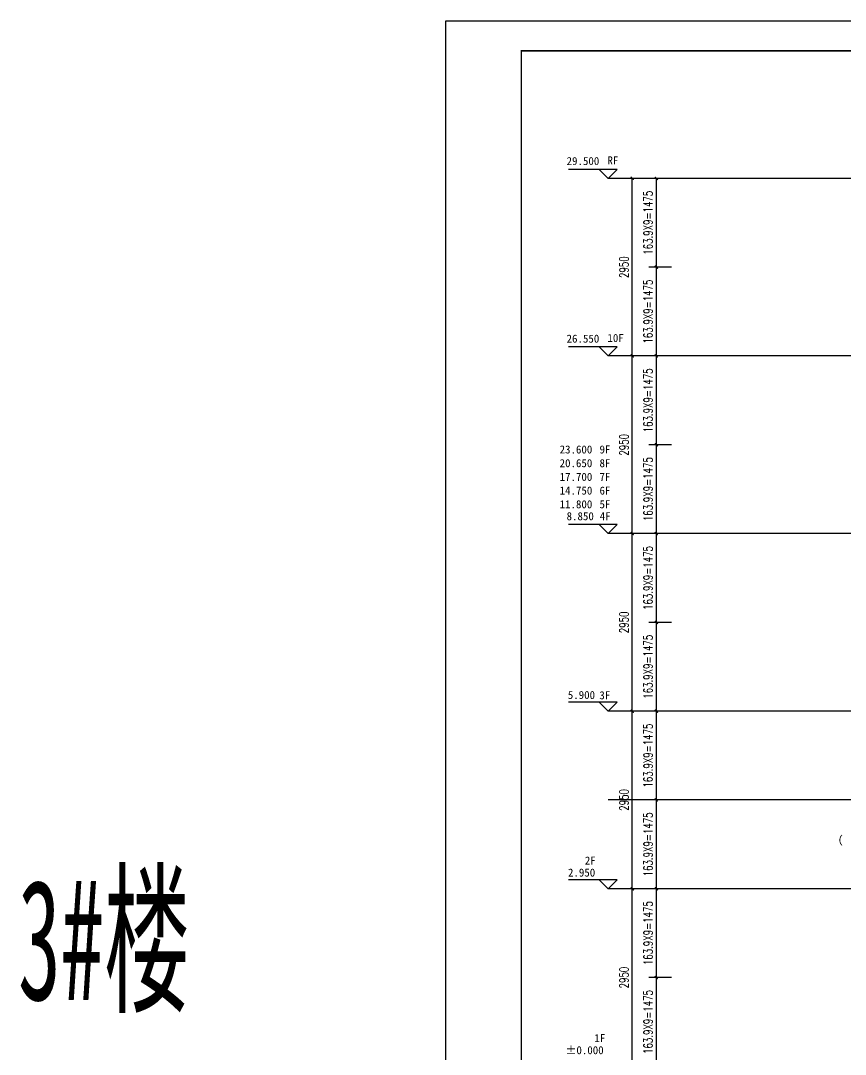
# Model space of a CAD drawing. Extents: x 1045983 to 1134482, y -686883 to -657183.
# Drawn here: x 1045983 to 1059673, y -674352 to -657183 of the extents above; entities that cross this region are included whole.
import ezdxf

# ---------------------------------------------------------------- set-up
doc = ezdxf.new("R2010")
doc.units = 0
doc.header["$LTSCALE"] = 1000
doc.header["$MEASUREMENT"] = 0
doc.layers.get('0').update_dxf_attribs({"linetype": 'CONTINUOUS'})
doc.layers.get('Defpoints').update_dxf_attribs({"linetype": 'CONTINUOUS'})
for name, color, linetype in [('3#-夹层$0$A-ANNO-LEVL', 3, 'CONTINUOUS'), ('3#-夹层$0$A-ANNO-TEXT', 7, 'CONTINUOUS'), ('A-ANNO-DIMS', 3, 'CONTINUOUS'), ('A-ANNO-TEXT', 7, 'CONTINUOUS'), ('PUB_TEXT', 7, 'CONTINUOUS'), ('S-ANNO-DOTE', 230, 'CONTINUOUS'), ('S-ANNO-TTLB', 7, 'CONTINUOUS'), ('S_A平-楼梯', 51, 'CONTINUOUS')]:
    doc.layers.add(name, color=color, linetype=linetype)
doc.styles.add('3#-夹层$0$_TCH_DIM', font='')
doc.styles.add('_TCH_DIM_T3', font='SIMPLEX', dxfattribs={"width": 0.705882, "bigfont": 'GBCBIG'})
doc.styles.get("Standard").update_dxf_attribs({"font": ''})
doc.styles.get('3#-夹层$0$_TCH_DIM').set_extended_font_data('SimSun')
doc.styles.get('Standard').set_extended_font_data('NSimSun')
doc.dimstyles.new('_TCH_ARCH&&50', dxfattribs={"dimtxt": 148.75, "dimasz": 50, "dimexe": 125, "dimexo": 150, "dimgap": 63.125, "dimtad": 1, "dimdec": 0, "dimzin": 0, "dimdsep": 46, "dimtxsty": '_TCH_DIM_T3', "dimblk": 'ARCHTICK', "dimcen": 0.09, "dimclrt": 7, "dimazin": 2, "dimtfac": 1, "dimtdec": 0, "dimtix": 1, "dimtmove": 2, "dimatfit": 3, "dimfxl": 1, "dimtolj": 1, "dimtzin": 0, "dimarcsym": 0})

# ---------------------------------------------------------------- blocks, each defined once
blk = doc.blocks.new('_ArchTick')
at = {"color": 0, "linetype": 'ByBlock', "const_width": 0.4}
blk.add_lwpolyline([(-0.5, -0.5), (0.5, 0.5)], dxfattribs=at)
blk = doc.blocks.new('*D483')
at = {"layer": 'A-ANNO-DIMS', "color": 0, "lineweight": -2, "transparency": 16777216}
for p, q in [((1032498, -701977), (1032123, -701977)), ((1032248, -704927), (1032248, -701977)), ((1032498, -704927), (1032123, -704927))]:
    blk.add_line(p, q, dxfattribs=at)
at = {"layer": 'Defpoints', "color": 0, "transparency": 16777216}
for p in [(1032248, -701977), (1032648, -701977), (1032648, -704927)]:
    blk.add_point(p, dxfattribs=at)
at = {"layer": 'A-ANNO-DIMS', "color": 0, "lineweight": -2, "transparency": 16777216, "xscale": 50, "yscale": 50, "zscale": 50}
for p, rotation in [((1032248, -701977), 90), ((1032248, -704927), 270)]:
    blk.add_blockref('_ArchTick', p, dxfattribs=dict(at, rotation=rotation))
at = {"layer": 'A-ANNO-DIMS', "color": 7, "transparency": 16777216, "insert": (1032111, -703452), "char_height": 148.8, "attachment_point": 5, "rotation": 90, "style": '_TCH_DIM_T3'}
blk.add_mtext('\\A1;2950', dxfattribs=at)
blk = doc.blocks.new('*D484')
at = {"layer": 'A-ANNO-DIMS', "color": 0, "lineweight": -2, "transparency": 16777216}
for p, q in [((1032498, -699027), (1032123, -699027)), ((1032248, -701977), (1032248, -699027)), ((1032498, -701977), (1032123, -701977))]:
    blk.add_line(p, q, dxfattribs=at)
at = {"layer": 'Defpoints', "color": 0, "transparency": 16777216}
for p in [(1032248, -699027), (1032648, -699027), (1032648, -701977)]:
    blk.add_point(p, dxfattribs=at)
at = {"layer": 'A-ANNO-DIMS', "color": 0, "lineweight": -2, "transparency": 16777216, "xscale": 50, "yscale": 50, "zscale": 50}
for p, rotation in [((1032248, -699027), 90), ((1032248, -701977), 270)]:
    blk.add_blockref('_ArchTick', p, dxfattribs=dict(at, rotation=rotation))
at = {"layer": 'A-ANNO-DIMS', "color": 7, "transparency": 16777216, "insert": (1032111, -700502), "char_height": 148.8, "attachment_point": 5, "rotation": 90, "style": '_TCH_DIM_T3'}
blk.add_mtext('\\A1;2950', dxfattribs=at)
blk = doc.blocks.new('*D488')
at = {"layer": 'A-ANNO-DIMS', "color": 0, "lineweight": -2, "transparency": 16777216}
for p, q in [((1032898, -703452), (1032523, -703452)), ((1032648, -704927), (1032648, -703452)), ((1032898, -704927), (1032523, -704927))]:
    blk.add_line(p, q, dxfattribs=at)
at = {"layer": 'Defpoints', "color": 0, "transparency": 16777216}
for p in [(1032648, -703452), (1033048, -703452), (1033048, -704927)]:
    blk.add_point(p, dxfattribs=at)
at = {"layer": 'A-ANNO-DIMS', "color": 0, "lineweight": -2, "transparency": 16777216, "xscale": 50, "yscale": 50, "zscale": 50}
for p, rotation in [((1032648, -703452), 90), ((1032648, -704927), 270)]:
    blk.add_blockref('_ArchTick', p, dxfattribs=dict(at, rotation=rotation))
at = {"layer": 'A-ANNO-DIMS', "color": 7, "transparency": 16777216, "insert": (1032511, -704190), "char_height": 148.75, "attachment_point": 5, "rotation": 90, "style": '_TCH_DIM_T3'}
blk.add_mtext('\\A1;163.9X9=1475', dxfattribs=at)
blk = doc.blocks.new('*D489')
at = {"layer": 'A-ANNO-DIMS', "color": 0, "lineweight": -2, "transparency": 16777216}
for p, q in [((1032898, -701977), (1032523, -701977)), ((1032648, -703452), (1032648, -701977)), ((1032898, -703452), (1032523, -703452))]:
    blk.add_line(p, q, dxfattribs=at)
at = {"layer": 'Defpoints', "color": 0, "transparency": 16777216}
for p in [(1032648, -701977), (1033048, -701977), (1033048, -703452)]:
    blk.add_point(p, dxfattribs=at)
at = {"layer": 'A-ANNO-DIMS', "color": 0, "lineweight": -2, "transparency": 16777216, "xscale": 50, "yscale": 50, "zscale": 50}
for p, rotation in [((1032648, -701977), 90), ((1032648, -703452), 270)]:
    blk.add_blockref('_ArchTick', p, dxfattribs=dict(at, rotation=rotation))
at = {"layer": 'A-ANNO-DIMS', "color": 7, "transparency": 16777216, "insert": (1032511, -702715), "char_height": 148.75, "attachment_point": 5, "rotation": 90, "style": '_TCH_DIM_T3'}
blk.add_mtext('\\A1;163.9X9=1475', dxfattribs=at)
blk = doc.blocks.new('*D490')
at = {"layer": 'A-ANNO-DIMS', "color": 0, "lineweight": -2, "transparency": 16777216}
for p, q in [((1032898, -700502), (1032523, -700502)), ((1032648, -701977), (1032648, -700502)), ((1032898, -701977), (1032523, -701977))]:
    blk.add_line(p, q, dxfattribs=at)
at = {"layer": 'Defpoints', "color": 0, "transparency": 16777216}
for p in [(1032648, -700502), (1033048, -700502), (1033048, -701977)]:
    blk.add_point(p, dxfattribs=at)
at = {"layer": 'A-ANNO-DIMS', "color": 0, "lineweight": -2, "transparency": 16777216, "xscale": 50, "yscale": 50, "zscale": 50}
for p, rotation in [((1032648, -700502), 90), ((1032648, -701977), 270)]:
    blk.add_blockref('_ArchTick', p, dxfattribs=dict(at, rotation=rotation))
at = {"layer": 'A-ANNO-DIMS', "color": 7, "transparency": 16777216, "insert": (1032511, -701240), "char_height": 148.75, "attachment_point": 5, "rotation": 90, "style": '_TCH_DIM_T3'}
blk.add_mtext('\\A1;163.9X9=1475', dxfattribs=at)
blk = doc.blocks.new('*D491')
at = {"layer": 'A-ANNO-DIMS', "color": 0, "lineweight": -2, "transparency": 16777216}
for p, q in [((1032898, -699027), (1032523, -699027)), ((1032648, -700502), (1032648, -699027)), ((1032898, -700502), (1032523, -700502))]:
    blk.add_line(p, q, dxfattribs=at)
at = {"layer": 'Defpoints', "color": 0, "transparency": 16777216}
for p in [(1032648, -699027), (1033048, -699027), (1033048, -700502)]:
    blk.add_point(p, dxfattribs=at)
at = {"layer": 'A-ANNO-DIMS', "color": 0, "lineweight": -2, "transparency": 16777216, "xscale": 50, "yscale": 50, "zscale": 50}
for p, rotation in [((1032648, -699027), 90), ((1032648, -700502), 270)]:
    blk.add_blockref('_ArchTick', p, dxfattribs=dict(at, rotation=rotation))
at = {"layer": 'A-ANNO-DIMS', "color": 7, "transparency": 16777216, "insert": (1032511, -699765), "char_height": 148.75, "attachment_point": 5, "rotation": 90, "style": '_TCH_DIM_T3'}
blk.add_mtext('\\A1;163.9X9=1475', dxfattribs=at)
blk = doc.blocks.new('*D507')
at = {"layer": 'A-ANNO-DIMS', "color": 0, "lineweight": -2, "transparency": 16777216}
for p, q in [((1032498, -696077), (1032123, -696077)), ((1032248, -699027), (1032248, -696077)), ((1032498, -699027), (1032123, -699027))]:
    blk.add_line(p, q, dxfattribs=at)
at = {"layer": 'Defpoints', "color": 0, "transparency": 16777216}
for p in [(1032248, -696077), (1032648, -696077), (1032648, -699027)]:
    blk.add_point(p, dxfattribs=at)
at = {"layer": 'A-ANNO-DIMS', "color": 0, "lineweight": -2, "transparency": 16777216, "xscale": 50, "yscale": 50, "zscale": 50}
for p, rotation in [((1032248, -696077), 90), ((1032248, -699027), 270)]:
    blk.add_blockref('_ArchTick', p, dxfattribs=dict(at, rotation=rotation))
at = {"layer": 'A-ANNO-DIMS', "color": 7, "transparency": 16777216, "insert": (1032111, -697552), "char_height": 148.8, "attachment_point": 5, "rotation": 90, "style": '_TCH_DIM_T3'}
blk.add_mtext('\\A1;2950', dxfattribs=at)
blk = doc.blocks.new('*D508')
at = {"layer": 'A-ANNO-DIMS', "color": 0, "lineweight": -2, "transparency": 16777216}
for p, q in [((1032898, -697552), (1032523, -697552)), ((1032648, -699027), (1032648, -697552)), ((1032898, -699027), (1032523, -699027))]:
    blk.add_line(p, q, dxfattribs=at)
at = {"layer": 'Defpoints', "color": 0, "transparency": 16777216}
for p in [(1032648, -697552), (1033048, -697552), (1033048, -699027)]:
    blk.add_point(p, dxfattribs=at)
at = {"layer": 'A-ANNO-DIMS', "color": 0, "lineweight": -2, "transparency": 16777216, "xscale": 50, "yscale": 50, "zscale": 50}
for p, rotation in [((1032648, -697552), 90), ((1032648, -699027), 270)]:
    blk.add_blockref('_ArchTick', p, dxfattribs=dict(at, rotation=rotation))
at = {"layer": 'A-ANNO-DIMS', "color": 7, "transparency": 16777216, "insert": (1032511, -698290), "char_height": 148.75, "attachment_point": 5, "rotation": 90, "style": '_TCH_DIM_T3'}
blk.add_mtext('\\A1;163.9X9=1475', dxfattribs=at)
blk = doc.blocks.new('*D509')
at = {"layer": 'A-ANNO-DIMS', "color": 0, "lineweight": -2, "transparency": 16777216}
for p, q in [((1032898, -696077), (1032523, -696077)), ((1032648, -697552), (1032648, -696077)), ((1032898, -697552), (1032523, -697552))]:
    blk.add_line(p, q, dxfattribs=at)
at = {"layer": 'Defpoints', "color": 0, "transparency": 16777216}
for p in [(1032648, -696077), (1033048, -696077), (1033048, -697552)]:
    blk.add_point(p, dxfattribs=at)
at = {"layer": 'A-ANNO-DIMS', "color": 0, "lineweight": -2, "transparency": 16777216, "xscale": 50, "yscale": 50, "zscale": 50}
for p, rotation in [((1032648, -696077), 90), ((1032648, -697552), 270)]:
    blk.add_blockref('_ArchTick', p, dxfattribs=dict(at, rotation=rotation))
at = {"layer": 'A-ANNO-DIMS', "color": 7, "transparency": 16777216, "insert": (1032511, -696815), "char_height": 148.75, "attachment_point": 5, "rotation": 90, "style": '_TCH_DIM_T3'}
blk.add_mtext('\\A1;163.9X9=1475', dxfattribs=at)
blk = doc.blocks.new('*D519')
at = {"layer": 'A-ANNO-DIMS', "color": 0, "lineweight": -2, "transparency": 16777216}
for p, q in [((1032498, -693127), (1032123, -693127)), ((1032248, -696077), (1032248, -693127)), ((1032498, -696077), (1032123, -696077))]:
    blk.add_line(p, q, dxfattribs=at)
at = {"layer": 'Defpoints', "color": 0, "transparency": 16777216}
for p in [(1032248, -693127), (1032648, -693127), (1032648, -696077)]:
    blk.add_point(p, dxfattribs=at)
at = {"layer": 'A-ANNO-DIMS', "color": 0, "lineweight": -2, "transparency": 16777216, "xscale": 50, "yscale": 50, "zscale": 50}
for p, rotation in [((1032248, -693127), 90), ((1032248, -696077), 270)]:
    blk.add_blockref('_ArchTick', p, dxfattribs=dict(at, rotation=rotation))
at = {"layer": 'A-ANNO-DIMS', "color": 7, "transparency": 16777216, "insert": (1032111, -694602), "char_height": 148.8, "attachment_point": 5, "rotation": 90, "style": '_TCH_DIM_T3'}
blk.add_mtext('\\A1;2950', dxfattribs=at)
blk = doc.blocks.new('*D520')
at = {"layer": 'A-ANNO-DIMS', "color": 0, "lineweight": -2, "transparency": 16777216}
for p, q in [((1032898, -694602), (1032523, -694602)), ((1032648, -696077), (1032648, -694602)), ((1032898, -696077), (1032523, -696077))]:
    blk.add_line(p, q, dxfattribs=at)
at = {"layer": 'Defpoints', "color": 0, "transparency": 16777216}
for p in [(1032648, -694602), (1033048, -694602), (1033048, -696077)]:
    blk.add_point(p, dxfattribs=at)
at = {"layer": 'A-ANNO-DIMS', "color": 0, "lineweight": -2, "transparency": 16777216, "xscale": 50, "yscale": 50, "zscale": 50}
for p, rotation in [((1032648, -694602), 90), ((1032648, -696077), 270)]:
    blk.add_blockref('_ArchTick', p, dxfattribs=dict(at, rotation=rotation))
at = {"layer": 'A-ANNO-DIMS', "color": 7, "transparency": 16777216, "insert": (1032511, -695340), "char_height": 148.75, "attachment_point": 5, "rotation": 90, "style": '_TCH_DIM_T3'}
blk.add_mtext('\\A1;163.9X9=1475', dxfattribs=at)
blk = doc.blocks.new('*D521')
at = {"layer": 'A-ANNO-DIMS', "color": 0, "lineweight": -2, "transparency": 16777216}
for p, q in [((1032898, -693127), (1032523, -693127)), ((1032648, -694602), (1032648, -693127)), ((1032898, -694602), (1032523, -694602))]:
    blk.add_line(p, q, dxfattribs=at)
at = {"layer": 'Defpoints', "color": 0, "transparency": 16777216}
for p in [(1032648, -693127), (1033048, -693127), (1033048, -694602)]:
    blk.add_point(p, dxfattribs=at)
at = {"layer": 'A-ANNO-DIMS', "color": 0, "lineweight": -2, "transparency": 16777216, "xscale": 50, "yscale": 50, "zscale": 50}
for p, rotation in [((1032648, -693127), 90), ((1032648, -694602), 270)]:
    blk.add_blockref('_ArchTick', p, dxfattribs=dict(at, rotation=rotation))
at = {"layer": 'A-ANNO-DIMS', "color": 7, "transparency": 16777216, "insert": (1032511, -693865), "char_height": 148.75, "attachment_point": 5, "rotation": 90, "style": '_TCH_DIM_T3'}
blk.add_mtext('\\A1;163.9X9=1475', dxfattribs=at)
blk = doc.blocks.new('*D522')
at = {"layer": 'A-ANNO-DIMS', "color": 0, "lineweight": -2, "transparency": 16777216}
for p, q in [((1032498, -690177), (1032123, -690177)), ((1032248, -693127), (1032248, -690177)), ((1032498, -693127), (1032123, -693127))]:
    blk.add_line(p, q, dxfattribs=at)
at = {"layer": 'Defpoints', "color": 0, "transparency": 16777216}
for p in [(1032248, -690177), (1032648, -690177), (1032648, -693127)]:
    blk.add_point(p, dxfattribs=at)
at = {"layer": 'A-ANNO-DIMS', "color": 0, "lineweight": -2, "transparency": 16777216, "xscale": 50, "yscale": 50, "zscale": 50}
for p, rotation in [((1032248, -690177), 90), ((1032248, -693127), 270)]:
    blk.add_blockref('_ArchTick', p, dxfattribs=dict(at, rotation=rotation))
at = {"layer": 'A-ANNO-DIMS', "color": 7, "transparency": 16777216, "insert": (1032111, -691652), "char_height": 148.8, "attachment_point": 5, "rotation": 90, "style": '_TCH_DIM_T3'}
blk.add_mtext('\\A1;2950', dxfattribs=at)
blk = doc.blocks.new('*D523')
at = {"layer": 'A-ANNO-DIMS', "color": 0, "lineweight": -2, "transparency": 16777216}
for p, q in [((1032898, -691652), (1032523, -691652)), ((1032648, -693127), (1032648, -691652)), ((1032898, -693127), (1032523, -693127))]:
    blk.add_line(p, q, dxfattribs=at)
at = {"layer": 'Defpoints', "color": 0, "transparency": 16777216}
for p in [(1032648, -691652), (1033048, -691652), (1033048, -693127)]:
    blk.add_point(p, dxfattribs=at)
at = {"layer": 'A-ANNO-DIMS', "color": 0, "lineweight": -2, "transparency": 16777216, "xscale": 50, "yscale": 50, "zscale": 50}
for p, rotation in [((1032648, -691652), 90), ((1032648, -693127), 270)]:
    blk.add_blockref('_ArchTick', p, dxfattribs=dict(at, rotation=rotation))
at = {"layer": 'A-ANNO-DIMS', "color": 7, "transparency": 16777216, "insert": (1032511, -692390), "char_height": 148.75, "attachment_point": 5, "rotation": 90, "style": '_TCH_DIM_T3'}
blk.add_mtext('\\A1;163.9X9=1475', dxfattribs=at)
blk = doc.blocks.new('*D524')
at = {"layer": 'A-ANNO-DIMS', "color": 0, "lineweight": -2, "transparency": 16777216}
for p, q in [((1032898, -690177), (1032523, -690177)), ((1032648, -691652), (1032648, -690177)), ((1032898, -691652), (1032523, -691652))]:
    blk.add_line(p, q, dxfattribs=at)
at = {"layer": 'Defpoints', "color": 0, "transparency": 16777216}
for p in [(1032648, -690177), (1033048, -690177), (1033048, -691652)]:
    blk.add_point(p, dxfattribs=at)
at = {"layer": 'A-ANNO-DIMS', "color": 0, "lineweight": -2, "transparency": 16777216, "xscale": 50, "yscale": 50, "zscale": 50}
for p, rotation in [((1032648, -690177), 90), ((1032648, -691652), 270)]:
    blk.add_blockref('_ArchTick', p, dxfattribs=dict(at, rotation=rotation))
at = {"layer": 'A-ANNO-DIMS', "color": 7, "transparency": 16777216, "insert": (1032511, -690915), "char_height": 148.75, "attachment_point": 5, "rotation": 90, "style": '_TCH_DIM_T3'}
blk.add_mtext('\\A1;163.9X9=1475', dxfattribs=at)
blk = doc.blocks.new('3#剖面')
at = {"layer": '3#-夹层$0$A-ANNO-LEVL'}
for p, q in [((1031998.3, -690027.2), (1031188.2, -690027.2)), ((1031848.3, -690177.2), (1031698.3, -690027.2)), ((1031848.3, -690177.2), (1031998.3, -690027.2)), ((1031998.3, -692977.2), (1031188.2, -692977.2)), ((1031848.3, -693127.2), (1031698.3, -692977.2)), ((1031848.3, -693127.2), (1031998.3, -692977.2)), ((1031998.3, -695927.2), (1031188.2, -695927.2)), ((1031848.3, -696077.2), (1031698.3, -695927.2)), ((1031848.3, -696077.2), (1031998.3, -695927.2)), ((1031998.3, -698877.2), (1031188.2, -698877.2)), ((1031848.3, -699027.2), (1031698.3, -698877.2)), ((1031848.3, -699027.2), (1031998.3, -698877.2)), ((1031998.3, -701827.2), (1031188.2, -701827.2)), ((1031848.3, -701977.2), (1031698.3, -701827.2)), ((1031848.3, -701977.2), (1031998.3, -701827.2))]:
    blk.add_line(p, q, dxfattribs=at)
at = {"layer": 'S-ANNO-DOTE'}
for points in [[(1047516, -690177.2), (1031848.3, -690177.2)], [(1047516, -693127.2), (1031848.3, -693127.2)], [(1047516, -696077.2), (1031848.3, -696077.2)], [(1047516, -699027.2), (1031848.3, -699027.2)], [(1047516, -700502.2), (1031848.3, -700502.2)], [(1047516, -701977.2), (1031848.3, -701977.2)]]:
    blk.add_lwpolyline(points, dxfattribs=at)
at = {"layer": '3#-夹层$0$A-ANNO-TEXT', "color": 7, "style": '3#-夹层$0$_TCH_DIM'}
for s, height, p in [('29.500', 132.91, (1031158.2, -689955.3)), ('26.550', 132.91, (1031158.2, -692905.3)), ('23.600', 132.91, (1031042.4, -694746.6)), ('20.650', 132.91, (1031042.4, -694974.1)), ('17.700', 132.91, (1031042.4, -695201.6)), ('14.750', 132.91, (1031042.4, -695429.1)), ('11.800', 132.91, (1031042.4, -695656.6)), ('8.850', 132.91, (1031158.2, -695855.3)), ('5.900', 132.91, (1031178.4, -698824.7)), ('(', 132.9, (1035661.2, -701224.7)), ('2.950', 132.91, (1031181.4, -701774.7)), ('%%P0.000', 132.91, (1031140.3, -704724.7))]:
    blk.add_text(s, height=height, dxfattribs=at).set_placement(p)
at = {"layer": 'A-ANNO-TEXT'}
for s, p in [('RF', (1031836.2, -689944.7)), ('10F', (1031836.2, -692894.7)), ('9F', (1031704.6, -694746.6)), ('8F', (1031704.6, -694974.1)), ('7F', (1031704.6, -695201.6)), ('6F', (1031704.6, -695429.1)), ('5F', (1031704.6, -695656.6)), ('4F', (1031708.2, -695855.3)), ('3F', (1031702, -698829.4)), ('2F', (1031460.6, -701574.7)), ('1F', (1031617.8, -704524.7))]:
    blk.add_text(s, height=132.91, dxfattribs=at).set_placement(p)
at = {"layer": 'A-ANNO-DIMS'}
for p1, p2, picture, middle in [((1032648.3, -693127.2), (1032648.3, -690177.2), '*D522', (1032110.8, -691652.2)), ((1032648.3, -696077.2), (1032648.3, -693127.2), '*D519', (1032110.8, -694602.2)), ((1032648.3, -699027.2), (1032648.3, -696077.2), '*D507', (1032110.8, -697552.2)), ((1032648.3, -701977.2), (1032648.3, -699027.2), '*D484', (1032110.8, -700502.2)), ((1032648.3, -704927.2), (1032648.3, -701977.2), '*D483', (1032110.8, -703452.2))]:
    dim = blk.add_aligned_dim(p1=p1, p2=p2, distance=400, dimstyle='_TCH_ARCH&&50', dxfattribs=at)
    dim.commit()
    dim.dimension.update_dxf_attribs({"geometry": picture, "text_midpoint": middle})
for p1, p2, picture, middle in [((1033048.3, -691652.2), (1033048.3, -690177.2), '*D524', (1032510.8, -690914.7)), ((1033048.3, -693127.2), (1033048.3, -691652.2), '*D523', (1032510.8, -692389.7)), ((1033048.3, -694602.2), (1033048.3, -693127.2), '*D521', (1032510.8, -693864.7)), ((1033048.3, -696077.2), (1033048.3, -694602.2), '*D520', (1032510.8, -695339.7)), ((1033048.3, -697552.2), (1033048.3, -696077.2), '*D509', (1032510.8, -696814.7)), ((1033048.3, -699027.2), (1033048.3, -697552.2), '*D508', (1032510.8, -698289.7)), ((1033048.3, -700502.2), (1033048.3, -699027.2), '*D491', (1032510.8, -699764.7)), ((1033048.3, -701977.2), (1033048.3, -700502.2), '*D490', (1032510.8, -701239.7)), ((1033048.3, -703452.2), (1033048.3, -701977.2), '*D489', (1032510.8, -702714.7)), ((1033048.3, -704927.2), (1033048.3, -703452.2), '*D488', (1032510.8, -704189.7))]:
    dim = blk.add_aligned_dim(p1=p1, p2=p2, distance=400, text='163.9X9=1475', dimstyle='_TCH_ARCH&&50', dxfattribs=at)
    dim.commit()
    dim.dimension.update_dxf_attribs({"geometry": picture, "text_midpoint": middle})

msp = doc.modelspace()

# ---------------------------------------------------------------- linework, layer by layer
at = {"layer": 'S-ANNO-TTLB'}
msp.add_lwpolyline([(1105593.2, -686882.9), (1053043.2, -686882.9), (1053043.2, -657182.9), (1105593.2, -657182.9)], close=True, dxfattribs=at)
at = {"layer": 'S-ANNO-TTLB', "const_width": 25}
msp.add_lwpolyline([(1105093.2, -686382.9), (1054293.2, -686382.9), (1054293.2, -657682.9), (1105093.2, -657682.9)], close=True, dxfattribs=at)

# ---------------------------------------------------------------- block references
at = {"layer": 'S_A平-楼梯'}
msp.add_blockref('3#剖面', (23887.6, 30374.7), dxfattribs=at)

# ---------------------------------------------------------------- texts
at = {"layer": 'PUB_TEXT', "color": 1, "width": 0.525}
msp.add_text('3#楼', height=2000, dxfattribs=at).set_placement((1045937.5, -673449.6))

doc.saveas('drawing.dxf')
